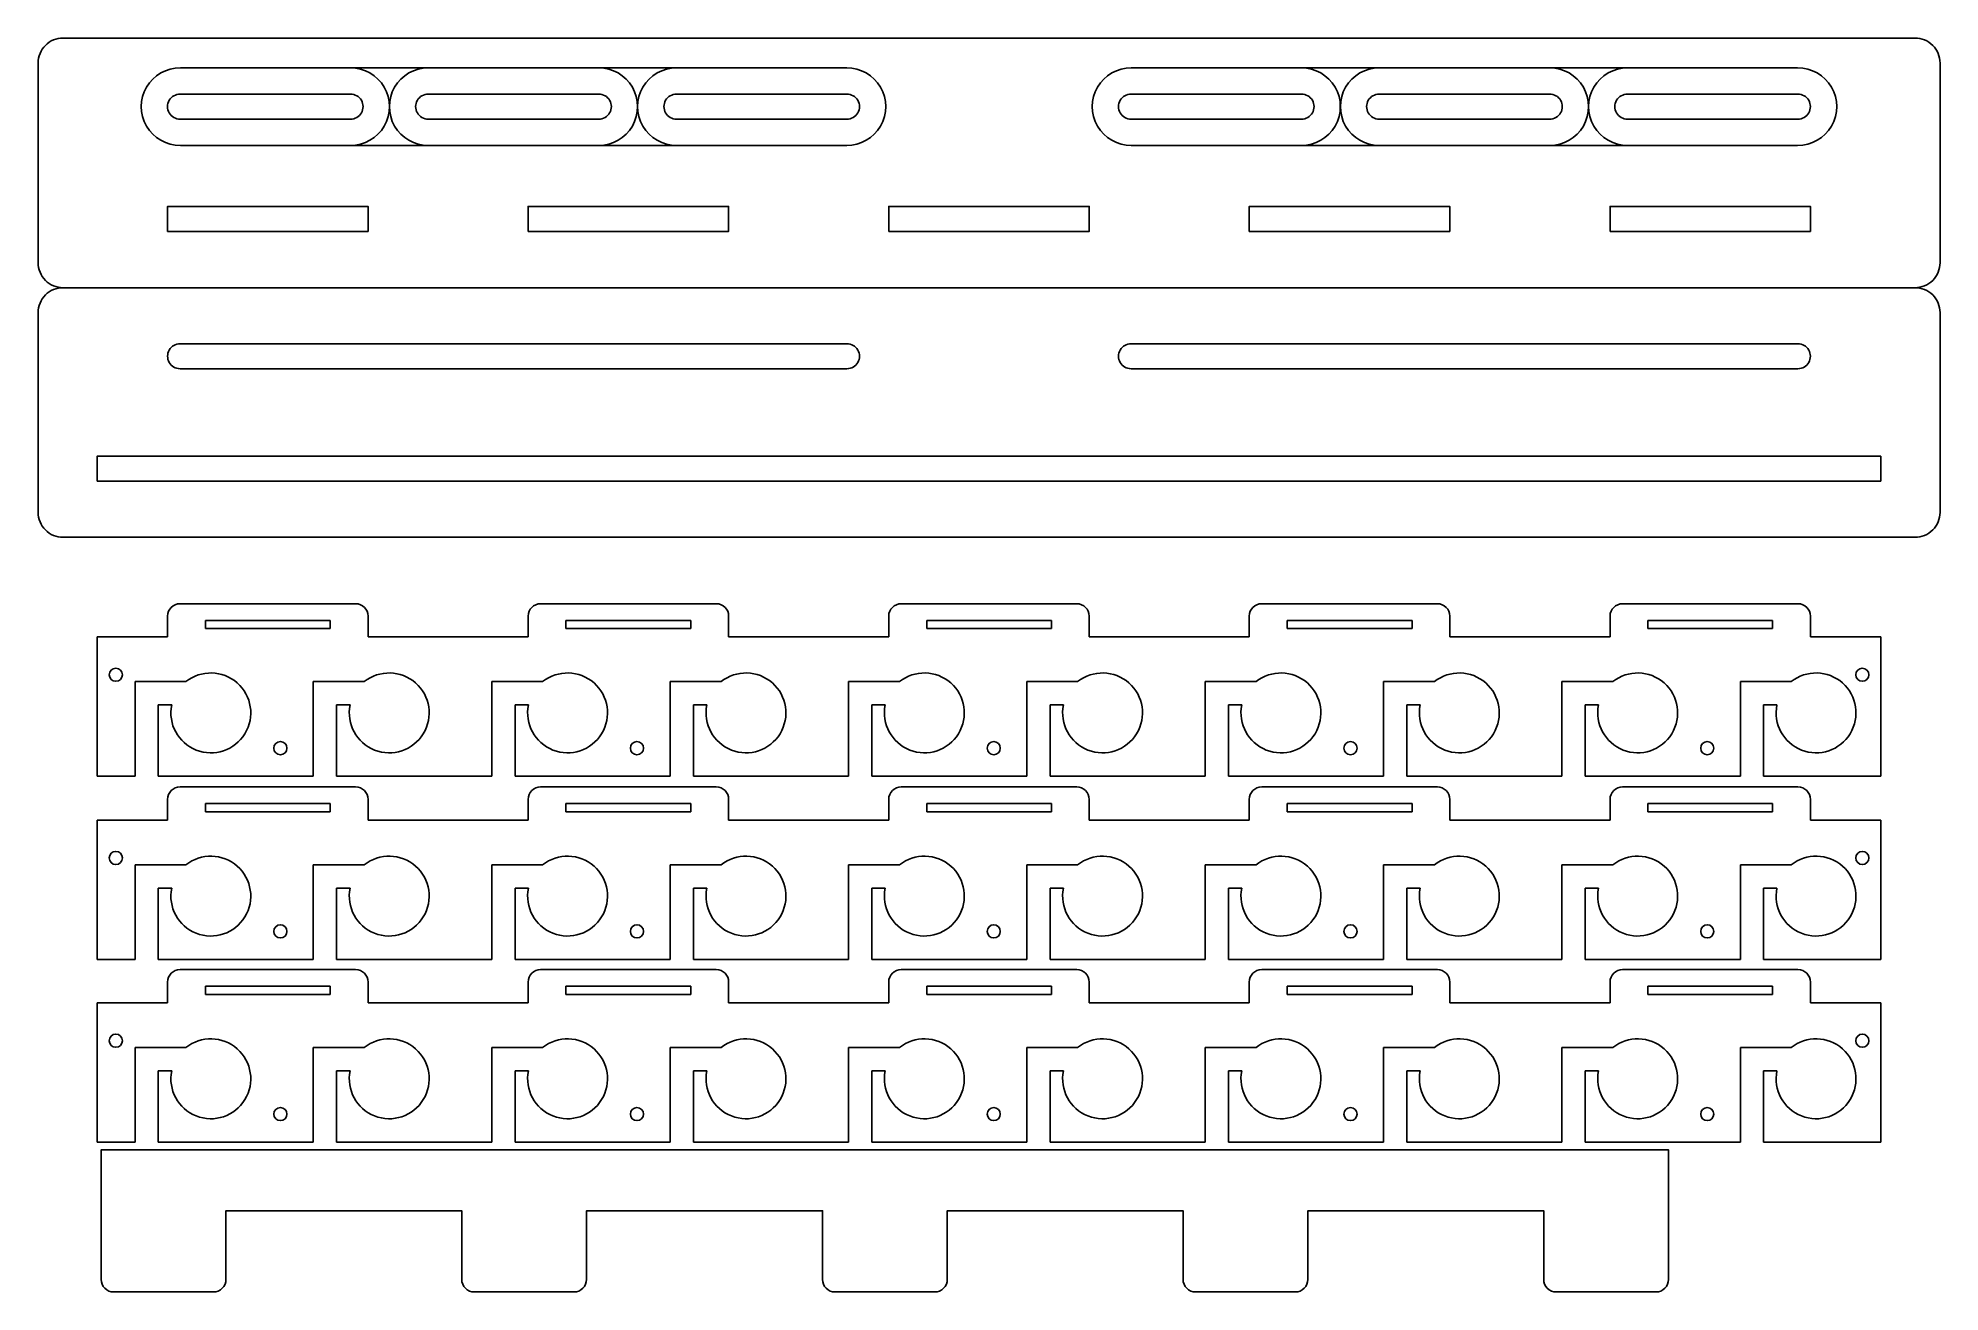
# Model space of a CAD drawing. Header units: millimetres. Extents: x 63 to 1206, y 44 to 798.
import ezdxf

# ---------------------------------------------------------------- set-up
doc = ezdxf.new("R2010")
doc.units = ezdxf.units.MM
doc.header["$MEASUREMENT"] = 0
doc.layers.add('Cut', color=2, linetype='Continuous')

msp = doc.modelspace()

# ---------------------------------------------------------------- linework, layer by layer
at = {"layer": 'Cut'}
for p, q in [((148.3, 457.6), (253.8, 457.6)), ((365, 457.6), (470.5, 457.6)), ((581.7, 457.6), (687.2, 457.6)), ((798.4, 457.6), (903.9, 457.6)), ((1015.2, 457.6), (1120.6, 457.6)), ((140.8, 437.6), (140.8, 450.1)), ((238.5, 447.6), (163.5, 447.6)), ((163.5, 447.6), (163.5, 442.6)), ((238.5, 442.6), (238.5, 447.6)), ((261.3, 437.6), (261.3, 450.1)), ((357.5, 437.6), (357.5, 450.1)), ((455.2, 447.6), (380.2, 447.6)), ((380.2, 447.6), (380.2, 442.6)), ((455.2, 442.6), (455.2, 447.6)), ((478, 437.6), (478, 450.1)), ((574.2, 437.6), (574.2, 450.1)), ((672, 447.6), (597, 447.6)), ((597, 447.6), (597, 442.6)), ((672, 442.6), (672, 447.6)), ((694.7, 437.6), (694.7, 450.1)), ((790.9, 437.6), (790.9, 450.1)), ((888.7, 447.6), (813.7, 447.6)), ((813.7, 447.6), (813.7, 442.6)), ((888.7, 442.6), (888.7, 447.6)), ((911.4, 437.6), (911.4, 450.1)), ((1007.7, 437.6), (1007.7, 450.1)), ((1105.4, 447.6), (1030.4, 447.6)), ((1030.4, 447.6), (1030.4, 442.6)), ((1105.4, 442.6), (1105.4, 447.6)), ((1128.1, 437.6), (1128.1, 450.1)), ((98.5, 353.9), (98.5, 437.6)), ((140.8, 437.6), (98.5, 437.6)), ((163.5, 442.6), (238.5, 442.6)), ((261.3, 437.6), (357.5, 437.6)), ((380.2, 442.6), (455.2, 442.6)), ((478, 437.6), (574.2, 437.6)), ((597, 442.6), (672, 442.6)), ((694.7, 437.6), (790.9, 437.6)), ((813.7, 442.6), (888.7, 442.6)), ((911.4, 437.6), (1007.7, 437.6)), ((1030.4, 442.6), (1105.4, 442.6)), ((1128.1, 437.6), (1170.4, 437.6)), ((1170.4, 353.9), (1170.4, 437.6)), ((151.8, 410.8), (121.3, 410.8)), ((121.3, 353.9), (121.3, 410.8)), ((259, 410.8), (228.4, 410.8)), ((228.4, 353.9), (228.4, 410.8)), ((366.2, 410.8), (335.6, 410.8)), ((335.6, 353.9), (335.6, 410.8)), ((473.4, 410.8), (442.8, 410.8)), ((442.8, 353.9), (442.8, 410.8)), ((580.6, 410.8), (550, 410.8)), ((550, 353.9), (550, 410.8)), ((687.8, 410.8), (657.2, 410.8)), ((657.2, 353.9), (657.2, 410.8)), ((795, 410.8), (764.4, 410.8)), ((764.4, 353.9), (764.4, 410.8)), ((902.1, 410.8), (871.6, 410.8)), ((871.6, 353.9), (871.6, 410.8)), ((1009.3, 410.8), (978.8, 410.8)), ((978.8, 353.9), (978.8, 410.8)), ((1116.5, 410.8), (1086, 410.8)), ((1086, 353.9), (1086, 410.8)), ((143.3, 396.8), (135.2, 396.8)), ((135.2, 353.9), (135.2, 396.8)), ((250.5, 396.8), (242.4, 396.8)), ((242.4, 353.9), (242.4, 396.8)), ((357.7, 396.8), (349.6, 396.8)), ((349.6, 353.9), (349.6, 396.8)), ((464.8, 396.8), (456.8, 396.8)), ((456.8, 353.9), (456.8, 396.8)), ((572, 396.8), (564, 396.8)), ((564, 353.9), (564, 396.8)), ((679.2, 396.8), (671.2, 396.8)), ((671.2, 353.9), (671.2, 396.8)), ((786.4, 396.8), (778.4, 396.8)), ((778.4, 353.9), (778.4, 396.8)), ((893.6, 396.8), (885.5, 396.8)), ((885.5, 353.9), (885.5, 396.8)), ((1000.8, 396.8), (992.7, 396.8)), ((992.7, 353.9), (992.7, 396.8)), ((1108, 396.8), (1099.9, 396.8)), ((1099.9, 353.9), (1099.9, 396.8)), ((98.5, 353.9), (121.3, 353.9)), ((135.2, 353.9), (228.4, 353.9)), ((148.3, 347.5), (253.8, 347.5)), ((242.4, 353.9), (335.6, 353.9)), ((349.6, 353.9), (442.8, 353.9)), ((365, 347.5), (470.5, 347.5)), ((456.8, 353.9), (550, 353.9)), ((564, 353.9), (657.2, 353.9)), ((581.7, 347.5), (687.2, 347.5)), ((671.2, 353.9), (764.4, 353.9)), ((778.4, 353.9), (871.6, 353.9)), ((798.4, 347.5), (903.9, 347.5)), ((885.5, 353.9), (978.8, 353.9)), ((992.7, 353.9), (1086, 353.9)), ((1015.2, 347.5), (1120.6, 347.5)), ((1099.9, 353.9), (1170.4, 353.9)), ((140.8, 327.5), (140.8, 340)), ((238.5, 337.5), (163.5, 337.5)), ((163.5, 337.5), (163.5, 332.5)), ((163.5, 332.5), (238.5, 332.5)), ((238.5, 332.5), (238.5, 337.5)), ((261.3, 327.5), (261.3, 340)), ((357.5, 327.5), (357.5, 340)), ((455.2, 337.5), (380.2, 337.5)), ((380.2, 337.5), (380.2, 332.5)), ((380.2, 332.5), (455.2, 332.5)), ((455.2, 332.5), (455.2, 337.5)), ((478, 327.5), (478, 340)), ((574.2, 327.5), (574.2, 340)), ((672, 337.5), (597, 337.5)), ((597, 337.5), (597, 332.5)), ((597, 332.5), (672, 332.5)), ((672, 332.5), (672, 337.5)), ((694.7, 327.5), (694.7, 340)), ((790.9, 327.5), (790.9, 340)), ((888.7, 337.5), (813.7, 337.5)), ((813.7, 337.5), (813.7, 332.5)), ((813.7, 332.5), (888.7, 332.5)), ((888.7, 332.5), (888.7, 337.5)), ((911.4, 327.5), (911.4, 340)), ((1007.7, 327.5), (1007.7, 340)), ((1105.4, 337.5), (1030.4, 337.5)), ((1030.4, 337.5), (1030.4, 332.5)), ((1030.4, 332.5), (1105.4, 332.5)), ((1105.4, 332.5), (1105.4, 337.5)), ((1128.1, 327.5), (1128.1, 340)), ((98.5, 243.8), (98.5, 327.5)), ((140.8, 327.5), (98.5, 327.5)), ((261.3, 327.5), (357.5, 327.5)), ((478, 327.5), (574.2, 327.5)), ((694.7, 327.5), (790.9, 327.5)), ((911.4, 327.5), (1007.7, 327.5)), ((1128.1, 327.5), (1170.4, 327.5)), ((1170.4, 243.8), (1170.4, 327.5)), ((151.8, 300.7), (121.3, 300.7)), ((121.3, 243.8), (121.3, 300.7)), ((259, 300.7), (228.4, 300.7)), ((228.4, 243.8), (228.4, 300.7)), ((366.2, 300.7), (335.6, 300.7)), ((335.6, 243.8), (335.6, 300.7)), ((473.4, 300.7), (442.8, 300.7)), ((442.8, 243.8), (442.8, 300.7)), ((580.6, 300.7), (550, 300.7)), ((550, 243.8), (550, 300.7)), ((687.8, 300.7), (657.2, 300.7)), ((657.2, 243.8), (657.2, 300.7)), ((795, 300.7), (764.4, 300.7)), ((764.4, 243.8), (764.4, 300.7)), ((902.1, 300.7), (871.6, 300.7)), ((871.6, 243.8), (871.6, 300.7)), ((1009.3, 300.7), (978.8, 300.7)), ((978.8, 243.8), (978.8, 300.7)), ((1116.5, 300.7), (1086, 300.7)), ((1086, 243.8), (1086, 300.7)), ((143.3, 286.7), (135.2, 286.7)), ((135.2, 243.8), (135.2, 286.7)), ((250.5, 286.7), (242.4, 286.7)), ((242.4, 243.8), (242.4, 286.7)), ((357.7, 286.7), (349.6, 286.7)), ((349.6, 243.8), (349.6, 286.7)), ((464.8, 286.7), (456.8, 286.7)), ((456.8, 243.8), (456.8, 286.7)), ((572, 286.7), (564, 286.7)), ((564, 243.8), (564, 286.7)), ((679.2, 286.7), (671.2, 286.7)), ((671.2, 243.8), (671.2, 286.7)), ((786.4, 286.7), (778.4, 286.7)), ((778.4, 243.8), (778.4, 286.7)), ((893.6, 286.7), (885.5, 286.7)), ((885.5, 243.8), (885.5, 286.7)), ((1000.8, 286.7), (992.7, 286.7)), ((992.7, 243.8), (992.7, 286.7)), ((1108, 286.7), (1099.9, 286.7)), ((1099.9, 243.8), (1099.9, 286.7)), ((98.5, 243.8), (121.3, 243.8)), ((135.2, 243.8), (228.4, 243.8)), ((242.4, 243.8), (335.6, 243.8)), ((349.6, 243.8), (442.8, 243.8)), ((456.8, 243.8), (550, 243.8)), ((564, 243.8), (657.2, 243.8)), ((671.2, 243.8), (764.4, 243.8)), ((778.4, 243.8), (871.6, 243.8)), ((885.5, 243.8), (978.8, 243.8)), ((992.7, 243.8), (1086, 243.8)), ((1099.9, 243.8), (1170.4, 243.8)), ((140.8, 217.7), (140.8, 230.2)), ((148.3, 237.7), (253.8, 237.7)), ((261.3, 217.7), (261.3, 230.2)), ((357.5, 217.7), (357.5, 230.2)), ((365, 237.7), (470.5, 237.7)), ((478, 217.7), (478, 230.2)), ((574.2, 217.7), (574.2, 230.2)), ((581.7, 237.7), (687.2, 237.7)), ((694.7, 217.7), (694.7, 230.2)), ((790.9, 217.7), (790.9, 230.2)), ((798.4, 237.7), (903.9, 237.7)), ((911.4, 217.7), (911.4, 230.2)), ((1007.7, 217.7), (1007.7, 230.2)), ((1015.2, 237.7), (1120.6, 237.7)), ((1128.1, 217.7), (1128.1, 230.2)), ((98.5, 134), (98.5, 217.7)), ((140.8, 217.7), (98.5, 217.7)), ((238.5, 227.7), (163.5, 227.7)), ((163.5, 227.7), (163.5, 222.7)), ((163.5, 222.7), (238.5, 222.7)), ((238.5, 222.7), (238.5, 227.7)), ((261.3, 217.7), (357.5, 217.7)), ((455.2, 227.7), (380.2, 227.7)), ((380.2, 227.7), (380.2, 222.7)), ((380.2, 222.7), (455.2, 222.7)), ((455.2, 222.7), (455.2, 227.7)), ((478, 217.7), (574.2, 217.7)), ((672, 227.7), (597, 227.7)), ((597, 227.7), (597, 222.7)), ((597, 222.7), (672, 222.7)), ((672, 222.7), (672, 227.7)), ((694.7, 217.7), (790.9, 217.7)), ((888.7, 227.7), (813.7, 227.7)), ((813.7, 227.7), (813.7, 222.7)), ((813.7, 222.7), (888.7, 222.7)), ((888.7, 222.7), (888.7, 227.7)), ((911.4, 217.7), (1007.7, 217.7)), ((1105.4, 227.7), (1030.4, 227.7)), ((1030.4, 227.7), (1030.4, 222.7)), ((1030.4, 222.7), (1105.4, 222.7)), ((1105.4, 222.7), (1105.4, 227.7)), ((1128.1, 217.7), (1170.4, 217.7)), ((1170.4, 134), (1170.4, 217.7)), ((151.8, 190.9), (121.3, 190.9)), ((121.3, 134), (121.3, 190.9)), ((259, 190.9), (228.4, 190.9)), ((228.4, 134), (228.4, 190.9)), ((366.2, 190.9), (335.6, 190.9)), ((335.6, 134), (335.6, 190.9)), ((473.4, 190.9), (442.8, 190.9)), ((442.8, 134), (442.8, 190.9)), ((580.6, 190.9), (550, 190.9)), ((550, 134), (550, 190.9)), ((687.8, 190.9), (657.2, 190.9)), ((657.2, 134), (657.2, 190.9)), ((795, 190.9), (764.4, 190.9)), ((764.4, 134), (764.4, 190.9)), ((902.1, 190.9), (871.6, 190.9)), ((871.6, 134), (871.6, 190.9)), ((1009.3, 190.9), (978.8, 190.9)), ((978.8, 134), (978.8, 190.9)), ((1116.5, 190.9), (1086, 190.9)), ((1086, 134), (1086, 190.9)), ((143.3, 176.9), (135.2, 176.9)), ((135.2, 134), (135.2, 176.9)), ((250.5, 176.9), (242.4, 176.9)), ((242.4, 134), (242.4, 176.9)), ((357.7, 176.9), (349.6, 176.9)), ((349.6, 134), (349.6, 176.9)), ((464.8, 176.9), (456.8, 176.9)), ((456.8, 134), (456.8, 176.9)), ((572, 176.9), (564, 176.9)), ((564, 134), (564, 176.9)), ((679.2, 176.9), (671.2, 176.9)), ((671.2, 134), (671.2, 176.9)), ((786.4, 176.9), (778.4, 176.9)), ((778.4, 134), (778.4, 176.9)), ((893.6, 176.9), (885.5, 176.9)), ((885.5, 134), (885.5, 176.9)), ((1000.8, 176.9), (992.7, 176.9)), ((992.7, 134), (992.7, 176.9)), ((1108, 176.9), (1099.9, 176.9)), ((1099.9, 134), (1099.9, 176.9)), ((98.5, 134), (121.3, 134)), ((135.2, 134), (228.4, 134)), ((242.4, 134), (335.6, 134)), ((349.6, 134), (442.8, 134)), ((456.8, 134), (550, 134)), ((564, 134), (657.2, 134)), ((671.2, 134), (764.4, 134)), ((778.4, 134), (871.6, 134)), ((885.5, 134), (978.8, 134)), ((992.7, 134), (1086, 134)), ((1099.9, 134), (1170.4, 134))]:
    msp.add_line(p, q, dxfattribs=at)
for points in [[(78, 647.5, -0.414214), (63, 662.5), (63, 782.5, -0.414214), (78, 797.5), (1191, 797.5, -0.414214), (1206, 782.5), (1206, 662.5, -0.414214), (1191, 647.5)], [(250.7, 733, 1.007934), (250.7, 779.6)], [(399.8, 733, 1.007934), (399.8, 779.6)], [(548.9, 733, 1.007934), (548.9, 779.6)], [(720, 779.6, 1.007931), (720, 733)], [(869.1, 779.6, 1.007931), (869.1, 733)], [(1018.3, 779.6, 1.007931), (1018.3, 733)], [(250.7, 763.8), (148.4, 763.8, 1.014004), (148.4, 748.8)], [(250.7, 763.8, -1.014008), (250.7, 748.8), (148.4, 748.8, -0.422381)], [(399.9, 763.8), (297.5, 763.8, 1.014004), (297.5, 748.8)], [(399.9, 763.8, -1.014008), (399.9, 748.8), (297.5, 748.8, -0.418291)], [(549, 763.8), (446.7, 763.8, 1.014004), (446.7, 748.8)], [(549, 763.8, -1.014008), (549, 748.8), (446.7, 748.8, -0.418291)], [(719.9, 748.8, -1.014004), (719.9, 763.8), (822.2, 763.8, -0.418291)], [(719.9, 748.8), (822.2, 748.8, 1.014008), (822.2, 763.8)], [(869, 748.8, -1.014004), (869, 763.8), (971.4, 763.8, -0.418291)], [(869, 748.8), (971.4, 748.8, 1.014008), (971.4, 763.8)], [(1018.2, 748.8, -1.014004), (1018.2, 763.8), (1120.5, 763.8, -0.422381)], [(1018.2, 748.8), (1120.5, 748.8, 1.014008), (1120.5, 763.8)], [(549.1, 613.8), (148.3, 613.8, 1.000006), (148.3, 598.8)], [(140.8, 606.3), (140.8, 606.3, 0.414214)], [(148.3, 598.8), (549.1, 598.8, 1.000009), (549.1, 613.8)], [(556.6, 606.3), (556.6, 606.3, 0.414214)], [(719.8, 598.8, -1.000006), (719.8, 613.8), (1120.6, 613.8, -0.414214)], [(712.3, 606.3), (712.3, 606.3, -0.414214)], [(1128.1, 606.3), (1128.1, 606.3, -0.414214)], [(1120.6, 598.8), (719.8, 598.8, -0.414214)], [(601.9, 44), (541.9, 44, -0.414214), (534.4, 51.5), (534.4, 92.8), (392.6, 92.8), (392.6, 51.5, -0.414214), (385.1, 44), (325.1, 44, -0.414214), (317.6, 51.5), (317.6, 92.8), (175.9, 92.8), (175.9, 51.5, -0.414214), (168.4, 44), (108.4, 44, -0.414214), (100.9, 51.5), (100.9, 129.5), (1042.8, 129.5), (1042.8, 51.5, -0.414214), (1035.3, 44), (975.3, 44, -0.414214), (967.8, 51.5), (967.8, 92.8), (826.1, 92.8), (826.1, 51.5, -0.414214), (818.6, 44), (758.6, 44, -0.414214), (751.1, 51.5), (751.1, 92.8), (609.4, 92.8), (609.4, 51.5, -0.414214), (601.9, 44)]]:
    msp.add_lwpolyline(points, format="xyb", dxfattribs=at)
for points in [[(148.5, 779.6), (549.1, 779.6)], [(1120.4, 779.6), (719.8, 779.6)], [(148.5, 733), (549.1, 733)], [(1120.4, 733), (719.8, 733)]]:
    msp.add_lwpolyline(points, dxfattribs=at)
for points in [[(140.8, 681.3), (261.3, 681.3), (261.3, 696.3), (140.8, 696.3)], [(357.5, 681.3), (478, 681.3), (478, 696.3), (357.5, 696.3)], [(574.2, 681.3), (694.7, 681.3), (694.7, 696.3), (574.2, 696.3)], [(790.9, 681.3), (911.4, 681.3), (911.4, 696.3), (790.9, 696.3)], [(1007.7, 681.3), (1128.1, 681.3), (1128.1, 696.3), (1007.7, 696.3)], [(1170.4, 546.3), (98.5, 546.3), (98.5, 531.3), (1170.4, 531.3)]]:
    msp.add_lwpolyline(points, close=True, dxfattribs=at)
msp.add_lwpolyline([(78, 497.5), (1191, 497.5, 0.414214), (1206, 512.5), (1206, 632.5, 0.414214), (1191, 647.5), (78, 647.5, 0.414214), (63, 632.5), (63, 512.5, 0.414214)], format="xyb", close=True, dxfattribs=at)
for centre in [(109.7, 414.9), (1159.3, 414.9), (208.6, 370.8), (422.9, 370.8), (637.3, 370.8), (851.7, 370.8), (1066.1, 370.8), (109.7, 304.8), (1159.3, 304.8), (208.6, 260.7), (422.9, 260.7), (637.3, 260.7), (851.7, 260.7), (1066.1, 260.7), (109.7, 195), (1159.3, 195), (208.6, 150.9), (422.9, 150.9), (637.3, 150.9), (851.7, 150.9), (1066.1, 150.9)]:
    msp.add_circle(centre, 3.95, dxfattribs=at)
for centre, radius, start, end in [((148.3, 756.3), 23.3, 89.5481, 270.4533), ((297.4, 756.3), 23.3, 89.5481, 270.4533), ((446.6, 756.3), 23.3, 89.5481, 270.4533), ((822.3, 756.3), 23.3, 269.5481, 90.4537), ((971.5, 756.3), 23.3, 269.5481, 90.4537), ((1120.6, 756.3), 23.3, 269.5481, 90.4537), ((1120.6, 606.3), 7.5, 270, 90.0011), ((148.3, 450.1), 7.5, 90, 180), ((253.8, 450.1), 7.5, 0, 90), ((365, 450.1), 7.5, 90, 180), ((470.5, 450.1), 7.5, 0, 90), ((581.7, 450.1), 7.5, 90, 180), ((687.2, 450.1), 7.5, 0, 90), ((798.4, 450.1), 7.5, 90, 180), ((903.9, 450.1), 7.5, 0, 90), ((1015.2, 450.1), 7.5, 90, 180), ((1120.6, 450.1), 7.5, 0, 90), ((166.8, 392), 24, 168.5073, 128.6051), ((274, 392), 24, 168.5073, 128.6051), ((381.2, 392), 24, 168.5073, 128.6051), ((488.4, 392), 24, 168.5073, 128.6051), ((595.6, 392), 24, 168.5073, 128.6051), ((702.7, 392), 24, 168.5073, 128.6051), ((809.9, 392), 24, 168.5073, 128.6051), ((917.1, 392), 24, 168.5073, 128.6051), ((1024.3, 392), 24, 168.5073, 128.6051), ((1131.5, 392), 24, 168.5073, 128.6051), ((148.3, 340), 7.5, 90, 180), ((253.8, 340), 7.5, 0, 90), ((365, 340), 7.5, 90, 180), ((470.5, 340), 7.5, 0, 90), ((581.7, 340), 7.5, 90, 180), ((687.2, 340), 7.5, 0, 90), ((798.4, 340), 7.5, 90, 180), ((903.9, 340), 7.5, 0, 90), ((1015.2, 340), 7.5, 90, 180), ((1120.6, 340), 7.5, 0, 90), ((166.8, 281.9), 24, 168.5073, 128.6051), ((274, 281.9), 24, 168.5073, 128.6051), ((381.2, 281.9), 24, 168.5073, 128.6051), ((488.4, 281.9), 24, 168.5073, 128.6051), ((595.6, 281.9), 24, 168.5073, 128.6051), ((702.7, 281.9), 24, 168.5073, 128.6051), ((809.9, 281.9), 24, 168.5073, 128.6051), ((917.1, 281.9), 24, 168.5073, 128.6051), ((1024.3, 281.9), 24, 168.5073, 128.6051), ((1131.5, 281.9), 24, 168.5073, 128.6051), ((148.3, 230.2), 7.5, 90, 180), ((253.8, 230.2), 7.5, 0, 90), ((365, 230.2), 7.5, 90, 180), ((470.5, 230.2), 7.5, 0, 90), ((581.7, 230.2), 7.5, 90, 180), ((687.2, 230.2), 7.5, 0, 90), ((798.4, 230.2), 7.5, 90, 180), ((903.9, 230.2), 7.5, 0, 90), ((1015.2, 230.2), 7.5, 90, 180), ((1120.6, 230.2), 7.5, 0, 90), ((166.8, 172.1), 24, 168.5073, 128.6051), ((274, 172.1), 24, 168.5073, 128.6051), ((381.2, 172.1), 24, 168.5073, 128.6051), ((488.4, 172.1), 24, 168.5073, 128.6051), ((595.6, 172.1), 24, 168.5073, 128.6051), ((702.7, 172.1), 24, 168.5073, 128.6051), ((809.9, 172.1), 24, 168.5073, 128.6051), ((917.1, 172.1), 24, 168.5073, 128.6051), ((1024.3, 172.1), 24, 168.5073, 128.6051), ((1131.5, 172.1), 24, 168.5073, 128.6051)]:
    msp.add_arc(centre, radius, start, end, dxfattribs=at)

doc.saveas('drawing.dxf')
